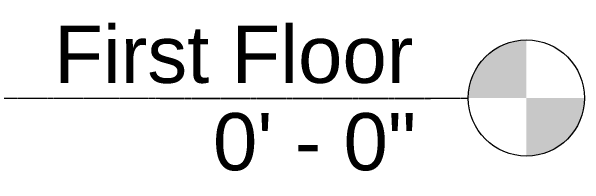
# Model space of a CAD drawing. Header units: inches. Extents: x 21386 to 98862, y -290 to 853.
# Drawn here: x 26368.6 to 26605.3, y -35.7 to 35.7 of the extents above; entities that cross this region are included whole.
import ezdxf

# ---------------------------------------------------------------- set-up
doc = ezdxf.new("R2010")
doc.units = ezdxf.units.IN
doc.header["$MEASUREMENT"] = 0
doc.linetypes.add('Grid Line 1_2_', pattern=[0.875, 0.5, -0.125, 0.125, -0.125])
doc.layers.add('A-FLOR-LEVL', color=51, linetype='Continuous', lineweight=9)
doc.styles.add('Arial_1', font='arial.ttf', dxfattribs={"height": 23.60479})

# ---------------------------------------------------------------- blocks, each defined once
blk = doc.blocks.new('Level - Level Head - Circle-15001-Building Section - East_West looking North')
at = {"layer": 'A-FLOR-LEVL'}
h = blk.add_hatch(color=256, dxfattribs=at)
edge = h.paths.add_edge_path(flags=0)
edge.add_line((26581.32, 0), (26557.32, 0))
edge.add_arc((26581.32, 0), 24, 90, 180, ccw=False)
edge.add_line((26581.32, 24), (26581.32, 0))
h = blk.add_hatch(color=256, dxfattribs=at)
edge = h.paths.add_edge_path(flags=0)
edge.add_line((26581.32, -24), (26581.32, 0))
edge.add_line((26581.32, 0), (26605.32, 0))
edge.add_arc((26581.32, 0), 24, 270, 360, ccw=False)
blk.add_circle((26581.32, 0), 24, dxfattribs=at)

msp = doc.modelspace()

# ---------------------------------------------------------------- block references
at = {"layer": 'A-FLOR-LEVL'}
msp.add_blockref('Level - Level Head - Circle-15001-Building Section - East_West looking North', (0, 0), dxfattribs=at)

# ---------------------------------------------------------------- texts
at = {"layer": 'A-FLOR-LEVL', "insert": (26534.62, 29.84), "char_height": 23.6048, "width": 176.256, "attachment_point": 3, "line_spacing_factor": 0.938532, "style": 'Arial_1', "bg_fill": 3, "box_fill_scale": 1.25, "bg_fill_color": 0, "bg_fill_transparency": 0}
msp.add_mtext('First Floor', dxfattribs=at)

# ---------------------------------------------------------------- next in the draw order: texts
at = {"layer": 'A-FLOR-LEVL', "insert": (26535.8, -6.23), "char_height": 23.605, "width": 99.936, "attachment_point": 3, "line_spacing_factor": 0.938532, "style": 'Arial_1', "bg_fill": 3, "box_fill_scale": 1.25, "bg_fill_color": 0, "bg_fill_transparency": 0}
msp.add_mtext('0\' - 0"', dxfattribs=at)

# ---------------------------------------------------------------- next in the draw order: linework, layer by layer
at = {"layer": 'A-FLOR-LEVL', "linetype": 'Grid Line 1_2_'}
msp.add_line((21678.64, 0), (26557.32, 0), dxfattribs=at)

doc.saveas('drawing.dxf')
